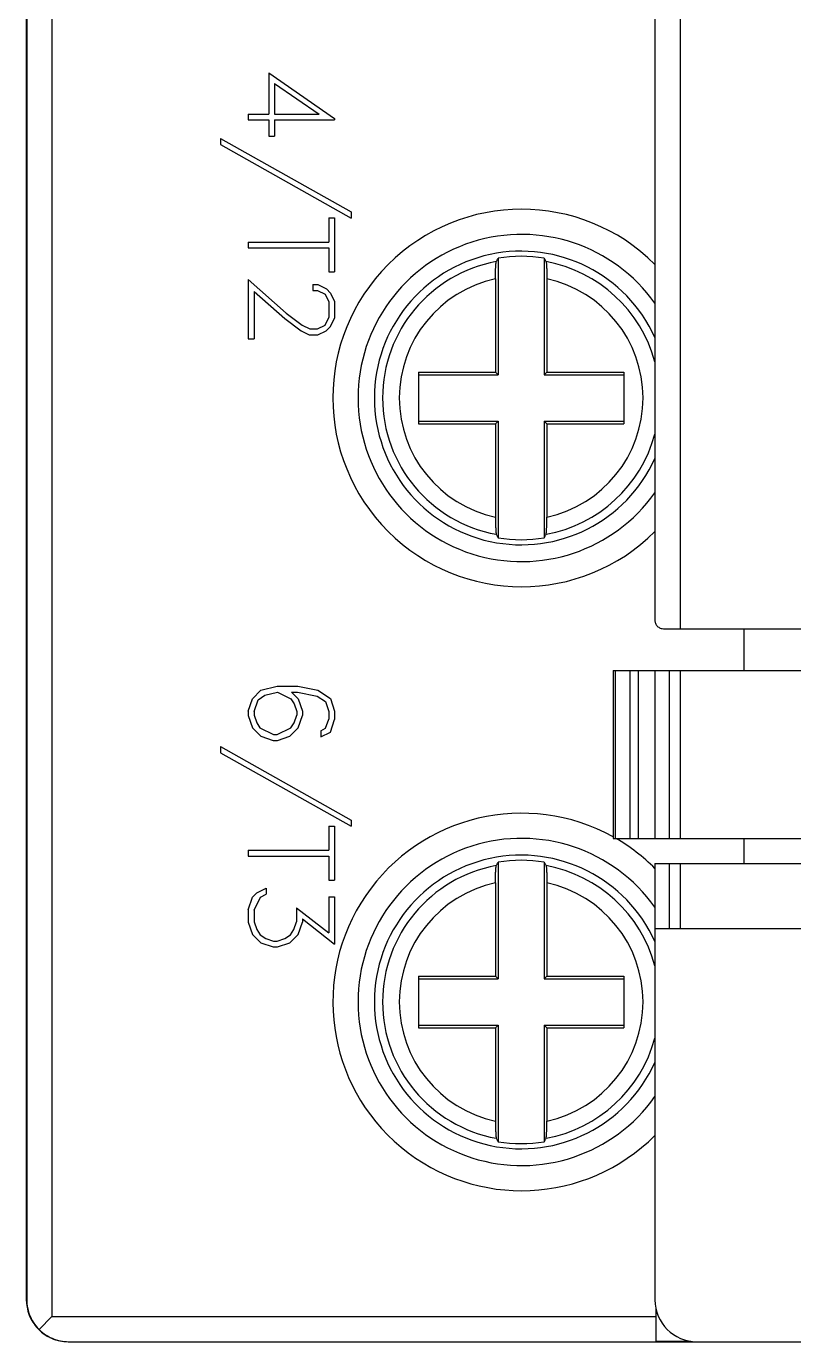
# Model space of a CAD drawing. Header units: millimetres. Extents: x -72 to 2978, y -1067 to 2817.
# Drawn here: x 1480.42 to 1498.71, y 262.13 to 293.49 of the extents above; entities that cross this region are included whole.
import ezdxf

# ---------------------------------------------------------------- set-up
doc = ezdxf.new("R2010")
doc.units = ezdxf.units.MM
doc.layers.add('10000_FRONT', color=7, linetype='Continuous')

msp = doc.modelspace()

# ---------------------------------------------------------------- linework, layer by layer
at = {"layer": '10000_FRONT', "color": 7, "linetype": 'Continuous', "lineweight": 25}
for p, q in [((1496.005, 307.046), (1496.005, 279.129)), ((1481.025, 306.529), (1481.025, 262.729)), ((1480.415, 306.129), (1480.415, 263.139)), ((1480.425, 306.129), (1480.425, 263.129)), ((1495.405, 306.129), (1495.405, 279.329)), ((1486.199, 292.379), (1486.199, 291.394)), ((1486.199, 292.379), (1487.767, 291.29)), ((1486.336, 292.13), (1486.336, 291.394)), ((1486.336, 292.13), (1487.395, 291.394)), ((1485.709, 291.394), (1485.709, 291.257)), ((1485.709, 291.394), (1486.199, 291.394)), ((1486.336, 291.394), (1487.395, 291.394)), ((1485.709, 291.257), (1486.199, 291.257)), ((1486.199, 291.257), (1486.199, 290.873)), ((1486.336, 291.257), (1486.336, 290.873)), ((1486.336, 291.257), (1487.767, 291.257)), ((1487.767, 291.29), (1487.767, 291.257)), ((1485.043, 290.819), (1485.043, 290.67)), ((1485.043, 290.819), (1488.159, 289.065)), ((1486.199, 290.873), (1486.336, 290.873)), ((1485.043, 290.67), (1488.159, 288.918)), ((1487.63, 288.922), (1487.63, 288.346)), ((1487.63, 288.922), (1487.767, 288.922)), ((1487.767, 288.922), (1487.767, 287.633)), ((1488.159, 289.065), (1488.159, 288.918)), ((1485.709, 288.346), (1485.709, 288.209)), ((1485.709, 288.346), (1487.63, 288.346)), ((1485.709, 288.209), (1487.63, 288.209)), ((1487.63, 288.209), (1487.63, 287.633)), ((1491.627, 287.891), (1491.634, 287.903)), ((1491.634, 287.903), (1491.64, 287.915)), ((1491.64, 287.915), (1491.646, 287.926)), ((1491.646, 287.926), (1491.652, 287.938)), ((1491.652, 287.938), (1491.659, 287.95)), ((1491.659, 287.95), (1491.665, 287.962)), ((1491.665, 287.962), (1491.665, 285.179)), ((1492.765, 287.962), (1492.765, 285.179)), ((1492.765, 287.962), (1492.771, 287.95)), ((1492.771, 287.95), (1492.778, 287.938)), ((1492.778, 287.938), (1492.784, 287.926)), ((1492.784, 287.926), (1492.79, 287.915)), ((1492.79, 287.915), (1492.796, 287.903)), ((1492.796, 287.903), (1492.803, 287.891)), ((1487.63, 287.633), (1487.767, 287.633)), ((1491.603, 287.599), (1491.604, 287.623)), ((1491.603, 287.574), (1491.603, 287.599)), ((1491.604, 287.646), (1491.605, 287.67)), ((1491.604, 287.623), (1491.604, 287.646)), ((1491.605, 287.67), (1491.606, 287.693)), ((1491.606, 287.715), (1491.607, 287.736)), ((1491.606, 287.693), (1491.606, 287.715)), ((1491.607, 287.736), (1491.608, 287.755)), ((1491.608, 287.755), (1491.609, 287.773)), ((1491.609, 287.773), (1491.61, 287.79)), ((1491.61, 287.79), (1491.611, 287.806)), ((1491.611, 287.806), (1491.612, 287.821)), ((1491.612, 287.821), (1491.613, 287.834)), ((1491.613, 287.834), (1491.615, 287.846)), ((1491.615, 287.846), (1491.616, 287.856)), ((1491.616, 287.856), (1491.617, 287.864)), ((1491.617, 287.864), (1491.619, 287.871)), ((1491.619, 287.871), (1491.62, 287.876)), ((1491.62, 287.876), (1491.621, 287.88)), ((1491.621, 287.88), (1491.627, 287.891)), ((1492.803, 287.891), (1492.809, 287.88)), ((1492.809, 287.88), (1492.81, 287.875)), ((1492.81, 287.875), (1492.812, 287.868)), ((1492.812, 287.868), (1492.814, 287.859)), ((1492.814, 287.859), (1492.815, 287.848)), ((1492.815, 287.848), (1492.817, 287.834)), ((1492.817, 287.834), (1492.818, 287.817)), ((1492.818, 287.817), (1492.819, 287.799)), ((1492.819, 287.799), (1492.821, 287.778)), ((1492.821, 287.778), (1492.822, 287.757)), ((1492.822, 287.757), (1492.823, 287.734)), ((1492.823, 287.734), (1492.824, 287.708)), ((1492.824, 287.708), (1492.825, 287.681)), ((1492.825, 287.681), (1492.826, 287.652)), ((1492.826, 287.652), (1492.826, 287.624)), ((1492.826, 287.624), (1492.827, 287.595)), ((1492.827, 287.595), (1492.827, 287.564)), ((1485.709, 287.455), (1485.709, 286.04)), ((1485.709, 287.455), (1486.609, 286.653)), ((1487.245, 287.331), (1487.245, 287.192)), ((1487.245, 287.331), (1487.369, 287.331)), ((1487.369, 287.331), (1487.57, 287.234)), ((1491.602, 287.521), (1491.603, 287.548)), ((1491.602, 287.495), (1491.602, 287.521)), ((1491.602, 287.47), (1491.602, 287.495)), ((1491.602, 287.47), (1491.602, 285.242)), ((1491.603, 287.548), (1491.603, 287.574)), ((1492.827, 287.564), (1492.828, 287.532)), ((1492.828, 287.532), (1492.828, 287.501)), ((1492.828, 287.501), (1492.828, 287.47)), ((1492.828, 287.47), (1492.828, 285.242)), ((1485.846, 287.164), (1485.846, 286.04)), ((1485.846, 287.164), (1486.579, 286.525)), ((1487.245, 287.192), (1487.358, 287.192)), ((1487.358, 287.192), (1487.539, 287.101)), ((1487.539, 287.101), (1487.63, 286.92)), ((1487.57, 287.234), (1487.67, 287.132)), ((1487.67, 287.132), (1487.767, 286.931)), ((1486.609, 286.653), (1486.99, 286.368)), ((1487.63, 286.92), (1487.63, 286.548)), ((1487.767, 286.931), (1487.767, 286.536)), ((1486.579, 286.525), (1486.966, 286.234)), ((1486.99, 286.368), (1487.177, 286.276)), ((1487.358, 286.276), (1487.539, 286.365)), ((1487.539, 286.365), (1487.63, 286.548)), ((1487.568, 286.234), (1487.668, 286.336)), ((1487.668, 286.336), (1487.767, 286.536)), ((1485.709, 286.04), (1485.846, 286.04)), ((1486.966, 286.234), (1487.163, 286.135)), ((1487.163, 286.135), (1487.367, 286.135)), ((1487.177, 286.276), (1487.358, 286.276)), ((1487.367, 286.135), (1487.568, 286.234)), ((1489.765, 285.242), (1489.765, 284.016)), ((1489.765, 285.242), (1491.602, 285.242)), ((1489.765, 285.179), (1491.665, 285.179)), ((1491.602, 285.242), (1491.665, 285.179)), ((1492.765, 285.179), (1492.828, 285.242)), ((1492.765, 285.179), (1494.665, 285.179)), ((1492.828, 285.242), (1494.665, 285.242)), ((1494.665, 285.242), (1494.665, 284.016)), ((1489.765, 284.079), (1491.665, 284.079)), ((1489.765, 284.016), (1491.602, 284.016)), ((1491.602, 284.016), (1491.665, 284.079)), ((1491.602, 284.016), (1491.602, 281.789)), ((1491.665, 284.079), (1491.665, 281.297)), ((1492.765, 284.079), (1492.765, 281.297)), ((1492.765, 284.079), (1492.828, 284.016)), ((1492.765, 284.079), (1494.665, 284.079)), ((1492.828, 284.016), (1492.828, 281.789)), ((1492.828, 284.016), (1494.665, 284.016)), ((1491.602, 281.789), (1491.602, 281.758)), ((1491.602, 281.758), (1491.602, 281.726)), ((1491.602, 281.726), (1491.603, 281.694)), ((1491.603, 281.694), (1491.603, 281.663)), ((1491.603, 281.663), (1491.604, 281.634)), ((1491.604, 281.634), (1491.604, 281.606)), ((1492.826, 281.635), (1492.827, 281.659)), ((1492.826, 281.612), (1492.826, 281.635)), ((1492.827, 281.684), (1492.828, 281.711)), ((1492.827, 281.659), (1492.827, 281.684)), ((1492.828, 281.763), (1492.828, 281.789)), ((1492.828, 281.737), (1492.828, 281.763)), ((1492.828, 281.711), (1492.828, 281.737)), ((1491.604, 281.606), (1491.605, 281.578)), ((1491.605, 281.578), (1491.606, 281.55)), ((1491.606, 281.55), (1491.607, 281.525)), ((1491.607, 281.525), (1491.608, 281.501)), ((1491.608, 281.501), (1491.609, 281.48)), ((1491.609, 281.48), (1491.611, 281.46)), ((1491.611, 281.46), (1491.612, 281.441)), ((1491.612, 281.441), (1491.613, 281.425)), ((1491.613, 281.425), (1491.615, 281.411)), ((1491.615, 281.411), (1491.616, 281.4)), ((1491.616, 281.4), (1491.618, 281.39)), ((1491.618, 281.39), (1491.62, 281.383)), ((1491.62, 281.383), (1491.621, 281.378)), ((1491.621, 281.378), (1491.627, 281.367)), ((1491.627, 281.367), (1491.634, 281.355)), ((1491.634, 281.355), (1491.64, 281.344)), ((1491.64, 281.344), (1491.646, 281.332)), ((1491.646, 281.332), (1491.652, 281.32)), ((1491.652, 281.32), (1491.659, 281.308)), ((1492.771, 281.308), (1492.778, 281.32)), ((1492.778, 281.32), (1492.784, 281.332)), ((1492.784, 281.332), (1492.79, 281.344)), ((1492.79, 281.344), (1492.796, 281.355)), ((1492.796, 281.355), (1492.803, 281.367)), ((1492.803, 281.367), (1492.809, 281.378)), ((1492.809, 281.378), (1492.81, 281.382)), ((1492.81, 281.382), (1492.812, 281.387)), ((1492.812, 281.387), (1492.813, 281.394)), ((1492.813, 281.394), (1492.814, 281.403)), ((1492.814, 281.403), (1492.815, 281.412)), ((1492.815, 281.412), (1492.817, 281.424)), ((1492.817, 281.424), (1492.818, 281.437)), ((1492.818, 281.437), (1492.819, 281.452)), ((1492.819, 281.452), (1492.82, 281.468)), ((1492.82, 281.468), (1492.821, 281.486)), ((1492.821, 281.486), (1492.822, 281.503)), ((1492.822, 281.503), (1492.823, 281.522)), ((1492.823, 281.522), (1492.824, 281.543)), ((1492.824, 281.543), (1492.825, 281.566)), ((1492.825, 281.589), (1492.826, 281.612)), ((1492.825, 281.566), (1492.825, 281.589)), ((1491.659, 281.308), (1491.665, 281.297)), ((1492.765, 281.297), (1492.771, 281.308)), ((1495.405, 279.329), (1495.406, 279.311)), ((1495.406, 279.311), (1495.408, 279.293)), ((1495.408, 279.293), (1495.413, 279.275)), ((1495.413, 279.275), (1495.419, 279.257)), ((1495.419, 279.257), (1495.427, 279.239)), ((1495.427, 279.239), (1495.436, 279.222)), ((1495.436, 279.222), (1495.448, 279.205)), ((1495.448, 279.205), (1495.461, 279.19)), ((1495.461, 279.19), (1495.477, 279.176)), ((1495.477, 279.176), (1495.494, 279.163)), ((1495.494, 279.163), (1495.512, 279.152)), ((1495.512, 279.152), (1495.533, 279.143)), ((1495.533, 279.143), (1495.555, 279.135)), ((1495.555, 279.135), (1495.579, 279.131)), ((1495.579, 279.131), (1495.605, 279.129)), ((1495.605, 279.129), (1550.205, 279.129)), ((1497.525, 279.129), (1497.525, 278.129)), ((1494.405, 278.129), (1494.405, 274.129)), ((1494.405, 278.129), (1551.405, 278.129)), ((1494.459, 278.129), (1494.459, 274.129)), ((1494.805, 278.129), (1494.805, 274.129)), ((1495.005, 278.129), (1495.005, 274.129)), ((1495.405, 278.129), (1495.405, 274.129)), ((1495.741, 278.129), (1495.741, 274.129)), ((1496.005, 278.129), (1496.005, 274.129)), ((1485.808, 277.459), (1486.008, 277.66)), ((1486.008, 277.66), (1486.4, 277.758)), ((1486.105, 277.545), (1486.401, 277.619)), ((1486.4, 277.758), (1486.886, 277.758)), ((1486.401, 277.619), (1486.725, 277.457)), ((1486.742, 277.619), (1486.901, 277.459)), ((1486.742, 277.619), (1486.879, 277.619)), ((1486.879, 277.619), (1487.354, 277.522)), ((1486.886, 277.758), (1487.37, 277.663)), ((1487.37, 277.663), (1487.668, 277.462)), ((1485.709, 277.163), (1485.808, 277.459)), ((1485.849, 277.158), (1485.942, 277.435)), ((1485.942, 277.435), (1486.105, 277.545)), ((1486.725, 277.457), (1486.799, 277.341)), ((1486.799, 277.341), (1486.862, 277.158)), ((1486.901, 277.459), (1487, 277.163)), ((1487.354, 277.522), (1487.548, 277.394)), ((1487.548, 277.394), (1487.628, 277.158)), ((1487.668, 277.462), (1487.767, 277.163)), ((1485.709, 277.163), (1485.709, 277.061)), ((1485.709, 277.061), (1485.808, 276.765)), ((1485.849, 277.158), (1485.849, 277.067)), ((1485.849, 277.067), (1485.913, 276.883)), ((1486.799, 276.883), (1486.862, 277.067)), ((1486.862, 277.158), (1486.862, 277.067)), ((1486.901, 276.765), (1487, 277.061)), ((1487, 277.163), (1487, 277.061)), ((1487.553, 276.754), (1487.628, 276.972)), ((1487.628, 277.158), (1487.628, 276.972)), ((1487.668, 276.663), (1487.767, 276.965)), ((1487.767, 277.163), (1487.767, 276.965)), ((1485.808, 276.765), (1486.008, 276.564)), ((1485.913, 276.883), (1485.987, 276.768)), ((1485.987, 276.768), (1486.313, 276.606)), ((1486.398, 276.606), (1486.725, 276.768)), ((1486.701, 276.564), (1486.901, 276.765)), ((1486.725, 276.768), (1486.799, 276.883)), ((1487.435, 276.694), (1487.553, 276.754)), ((1487.435, 276.694), (1487.435, 276.548)), ((1487.435, 276.548), (1487.668, 276.663)), ((1485.043, 276.319), (1485.043, 276.17)), ((1485.043, 276.319), (1488.159, 274.565)), ((1486.008, 276.564), (1486.303, 276.466)), ((1486.303, 276.466), (1486.405, 276.466)), ((1486.313, 276.606), (1486.398, 276.606)), ((1486.405, 276.466), (1486.701, 276.564)), ((1485.043, 276.17), (1488.159, 274.418)), ((1487.63, 274.422), (1487.63, 273.846)), ((1487.63, 274.422), (1487.767, 274.422)), ((1487.767, 274.422), (1487.767, 273.133)), ((1488.159, 274.565), (1488.159, 274.418)), ((1494.405, 274.129), (1510.905, 274.129)), ((1497.525, 274.129), (1497.525, 273.529)), ((1485.709, 273.846), (1485.709, 273.709)), ((1485.709, 273.846), (1487.63, 273.846)), ((1485.709, 273.709), (1487.63, 273.709)), ((1487.63, 273.709), (1487.63, 273.133)), ((1491.619, 273.471), (1491.62, 273.476)), ((1491.62, 273.476), (1491.621, 273.48)), ((1491.621, 273.48), (1491.627, 273.491)), ((1491.627, 273.491), (1491.634, 273.503)), ((1491.634, 273.503), (1491.64, 273.515)), ((1491.64, 273.515), (1491.646, 273.526)), ((1491.646, 273.526), (1491.652, 273.538)), ((1491.652, 273.538), (1491.659, 273.55)), ((1491.659, 273.55), (1491.665, 273.562)), ((1491.665, 273.562), (1491.665, 270.779)), ((1492.765, 273.562), (1492.765, 270.779)), ((1492.765, 273.562), (1492.771, 273.55)), ((1492.771, 273.55), (1492.778, 273.538)), ((1492.778, 273.538), (1492.784, 273.526)), ((1492.784, 273.526), (1492.79, 273.515)), ((1492.79, 273.515), (1492.796, 273.503)), ((1492.796, 273.503), (1492.803, 273.491)), ((1492.803, 273.491), (1492.809, 273.48)), ((1492.809, 273.48), (1492.81, 273.475)), ((1492.81, 273.475), (1492.812, 273.468)), ((1495.405, 273.529), (1495.405, 271.979)), ((1495.405, 273.529), (1510.305, 273.529)), ((1495.741, 273.529), (1495.741, 271.979)), ((1496.005, 273.529), (1496.005, 271.979)), ((1491.603, 273.199), (1491.604, 273.223)), ((1491.603, 273.174), (1491.603, 273.199)), ((1491.603, 273.148), (1491.603, 273.174)), ((1491.604, 273.246), (1491.605, 273.27)), ((1491.604, 273.223), (1491.604, 273.246)), ((1491.605, 273.27), (1491.606, 273.293)), ((1491.606, 273.315), (1491.607, 273.336)), ((1491.606, 273.293), (1491.606, 273.315)), ((1491.607, 273.336), (1491.608, 273.355)), ((1491.608, 273.355), (1491.609, 273.373)), ((1491.609, 273.373), (1491.61, 273.39)), ((1491.61, 273.39), (1491.611, 273.406)), ((1491.611, 273.406), (1491.612, 273.421)), ((1491.612, 273.421), (1491.613, 273.434)), ((1491.613, 273.434), (1491.615, 273.446)), ((1491.615, 273.446), (1491.616, 273.456)), ((1491.616, 273.456), (1491.617, 273.464)), ((1491.617, 273.464), (1491.619, 273.471)), ((1492.812, 273.468), (1492.814, 273.459)), ((1492.814, 273.459), (1492.815, 273.448)), ((1492.815, 273.448), (1492.817, 273.434)), ((1492.817, 273.434), (1492.818, 273.417)), ((1492.818, 273.417), (1492.819, 273.399)), ((1492.819, 273.399), (1492.821, 273.378)), ((1492.821, 273.378), (1492.822, 273.357)), ((1492.822, 273.357), (1492.823, 273.334)), ((1492.823, 273.334), (1492.824, 273.308)), ((1492.824, 273.308), (1492.825, 273.281)), ((1492.825, 273.281), (1492.826, 273.252)), ((1492.826, 273.252), (1492.826, 273.224)), ((1492.826, 273.224), (1492.827, 273.195)), ((1492.827, 273.195), (1492.827, 273.164)), ((1492.827, 273.164), (1492.828, 273.132)), ((1485.908, 272.829), (1486.135, 272.941)), ((1486.135, 272.941), (1486.135, 272.797)), ((1487.63, 273.133), (1487.767, 273.133)), ((1491.602, 273.121), (1491.603, 273.148)), ((1491.602, 273.095), (1491.602, 273.121)), ((1491.602, 273.07), (1491.602, 273.095)), ((1491.602, 273.07), (1491.602, 270.842)), ((1492.828, 273.132), (1492.828, 273.101)), ((1492.828, 273.101), (1492.828, 273.07)), ((1492.828, 273.07), (1492.828, 270.842)), ((1485.709, 272.428), (1485.807, 272.724)), ((1485.807, 272.724), (1485.908, 272.829)), ((1485.846, 272.42), (1486, 272.731)), ((1486, 272.731), (1486.135, 272.797)), ((1487.63, 272.736), (1487.63, 271.875)), ((1487.63, 272.736), (1487.767, 272.736)), ((1487.767, 272.736), (1487.767, 271.605)), ((1485.709, 272.428), (1485.709, 272.135)), ((1485.846, 272.42), (1485.846, 272.14)), ((1486.86, 272.47), (1486.86, 272.14)), ((1486.86, 272.47), (1487.63, 271.875)), ((1485.709, 272.135), (1485.808, 271.839)), ((1485.846, 272.14), (1485.911, 271.957)), ((1485.911, 271.957), (1485.995, 271.828)), ((1486.713, 271.828), (1486.797, 271.957)), ((1486.797, 271.957), (1486.86, 272.14)), ((1486.901, 271.839), (1487, 272.135)), ((1487, 272.208), (1487, 272.135)), ((1487, 272.208), (1487.767, 271.605)), ((1495.405, 271.979), (1495.405, 263.129)), ((1495.405, 271.979), (1509.105, 271.979)), ((1485.808, 271.839), (1486.008, 271.638)), ((1485.995, 271.828), (1486.124, 271.742)), ((1486.008, 271.638), (1486.303, 271.54)), ((1486.124, 271.742), (1486.309, 271.679)), ((1486.309, 271.679), (1486.399, 271.679)), ((1486.399, 271.679), (1486.583, 271.742)), ((1486.405, 271.54), (1486.701, 271.638)), ((1486.583, 271.742), (1486.713, 271.828)), ((1486.701, 271.638), (1486.901, 271.839)), ((1486.303, 271.54), (1486.405, 271.54)), ((1489.765, 270.842), (1489.765, 269.616)), ((1489.765, 270.842), (1491.602, 270.842)), ((1489.765, 270.779), (1491.665, 270.779)), ((1491.602, 270.842), (1491.665, 270.779)), ((1492.765, 270.779), (1492.828, 270.842)), ((1492.765, 270.779), (1494.665, 270.779)), ((1492.828, 270.842), (1494.665, 270.842)), ((1494.665, 270.842), (1494.665, 269.616)), ((1489.765, 269.679), (1491.665, 269.679)), ((1489.765, 269.616), (1491.602, 269.616)), ((1491.602, 269.616), (1491.665, 269.679)), ((1491.602, 269.616), (1491.602, 267.389)), ((1491.665, 269.679), (1491.665, 266.897)), ((1492.765, 269.679), (1492.765, 266.897)), ((1492.765, 269.679), (1492.828, 269.616)), ((1492.765, 269.679), (1494.665, 269.679)), ((1492.828, 269.616), (1492.828, 267.389)), ((1492.828, 269.616), (1494.665, 269.616)), ((1491.602, 267.389), (1491.602, 267.358)), ((1491.602, 267.358), (1491.602, 267.326)), ((1491.602, 267.326), (1491.603, 267.294)), ((1491.603, 267.294), (1491.603, 267.263)), ((1491.603, 267.263), (1491.604, 267.234)), ((1491.604, 267.234), (1491.604, 267.206)), ((1491.604, 267.206), (1491.605, 267.178)), ((1492.825, 267.189), (1492.826, 267.212)), ((1492.826, 267.235), (1492.827, 267.259)), ((1492.826, 267.212), (1492.826, 267.235)), ((1492.827, 267.284), (1492.828, 267.311)), ((1492.827, 267.259), (1492.827, 267.284)), ((1492.828, 267.363), (1492.828, 267.389)), ((1492.828, 267.337), (1492.828, 267.363)), ((1492.828, 267.311), (1492.828, 267.337)), ((1491.605, 267.178), (1491.606, 267.15)), ((1491.606, 267.15), (1491.607, 267.125)), ((1491.607, 267.125), (1491.608, 267.101)), ((1491.608, 267.101), (1491.609, 267.08)), ((1491.609, 267.08), (1491.611, 267.06)), ((1491.611, 267.06), (1491.612, 267.041)), ((1491.612, 267.041), (1491.613, 267.025)), ((1491.613, 267.025), (1491.615, 267.011)), ((1491.615, 267.011), (1491.616, 267)), ((1491.616, 267), (1491.618, 266.99)), ((1491.618, 266.99), (1491.62, 266.983)), ((1491.62, 266.983), (1491.621, 266.978)), ((1491.621, 266.978), (1491.627, 266.967)), ((1491.627, 266.967), (1491.634, 266.955)), ((1491.634, 266.955), (1491.64, 266.944)), ((1491.64, 266.944), (1491.646, 266.932)), ((1491.646, 266.932), (1491.652, 266.92)), ((1491.652, 266.92), (1491.659, 266.908)), ((1491.659, 266.908), (1491.665, 266.897)), ((1492.765, 266.897), (1492.771, 266.908)), ((1492.771, 266.908), (1492.778, 266.92)), ((1492.778, 266.92), (1492.784, 266.932)), ((1492.784, 266.932), (1492.79, 266.944)), ((1492.79, 266.944), (1492.796, 266.955)), ((1492.796, 266.955), (1492.803, 266.967)), ((1492.803, 266.967), (1492.809, 266.978)), ((1492.809, 266.978), (1492.81, 266.982)), ((1492.81, 266.982), (1492.812, 266.987)), ((1492.812, 266.987), (1492.813, 266.994)), ((1492.813, 266.994), (1492.814, 267.003)), ((1492.814, 267.003), (1492.815, 267.012)), ((1492.815, 267.012), (1492.817, 267.024)), ((1492.817, 267.024), (1492.818, 267.037)), ((1492.818, 267.037), (1492.819, 267.052)), ((1492.819, 267.052), (1492.82, 267.068)), ((1492.82, 267.068), (1492.821, 267.086)), ((1492.821, 267.086), (1492.822, 267.103)), ((1492.822, 267.103), (1492.823, 267.122)), ((1492.823, 267.122), (1492.824, 267.143)), ((1492.824, 267.143), (1492.825, 267.166)), ((1492.825, 267.166), (1492.825, 267.189)), ((1480.415, 263.139), (1480.415, 263.129)), ((1480.415, 263.129), (1480.416, 263.085)), ((1480.425, 263.129), (1480.426, 263.081)), ((1480.416, 263.085), (1480.419, 263.04)), ((1480.419, 263.04), (1480.424, 262.995)), ((1480.424, 262.995), (1480.432, 262.949)), ((1480.426, 263.081), (1480.43, 263.032)), ((1480.43, 263.032), (1480.436, 262.983)), ((1480.432, 262.949), (1480.441, 262.903)), ((1480.436, 262.983), (1480.445, 262.933)), ((1480.441, 262.903), (1480.453, 262.857)), ((1480.445, 262.933), (1480.456, 262.882)), ((1480.453, 262.857), (1480.467, 262.811)), ((1480.456, 262.882), (1480.47, 262.832)), ((1480.467, 262.811), (1480.484, 262.765)), ((1480.47, 262.832), (1480.487, 262.783)), ((1495.425, 262.93), (1495.425, 262.129)), ((1480.484, 262.765), (1480.503, 262.72)), ((1480.487, 262.783), (1480.507, 262.734)), ((1480.503, 262.72), (1480.524, 262.676)), ((1480.507, 262.734), (1480.529, 262.685)), ((1480.524, 262.676), (1480.547, 262.633)), ((1480.529, 262.685), (1480.554, 262.638)), ((1480.547, 262.633), (1480.572, 262.591)), ((1480.554, 262.638), (1480.581, 262.593)), ((1480.572, 262.591), (1480.599, 262.551)), ((1480.581, 262.593), (1480.611, 262.549)), ((1480.599, 262.551), (1480.629, 262.512)), ((1480.611, 262.549), (1480.643, 262.506)), ((1480.629, 262.512), (1480.661, 262.473)), ((1480.643, 262.506), (1480.678, 262.464)), ((1480.718, 262.422), (1481.025, 262.729)), ((1481.025, 262.729), (1495.425, 262.729)), ((1480.661, 262.473), (1480.696, 262.434)), ((1480.678, 262.464), (1480.718, 262.422)), ((1480.696, 262.434), (1480.735, 262.396)), ((1480.718, 262.422), (1480.76, 262.383)), ((1480.735, 262.396), (1480.776, 262.36)), ((1480.76, 262.383), (1480.802, 262.347)), ((1480.776, 262.36), (1480.82, 262.325)), ((1480.802, 262.347), (1480.844, 262.315)), ((1480.82, 262.325), (1480.867, 262.293)), ((1480.844, 262.315), (1480.889, 262.285)), ((1480.867, 262.293), (1480.915, 262.263)), ((1480.889, 262.285), (1480.934, 262.258)), ((1480.915, 262.263), (1480.965, 262.236)), ((1480.934, 262.258), (1480.981, 262.233)), ((1480.965, 262.236), (1481.015, 262.213)), ((1480.981, 262.233), (1481.029, 262.211)), ((1481.015, 262.217), (1481.015, 262.213)), ((1481.029, 262.211), (1481.078, 262.191)), ((1481.078, 262.191), (1481.128, 262.174)), ((1481.128, 262.174), (1481.178, 262.16)), ((1481.178, 262.16), (1481.229, 262.149)), ((1481.229, 262.149), (1481.279, 262.14)), ((1481.279, 262.14), (1481.328, 262.134)), ((1481.328, 262.134), (1481.377, 262.13)), ((1481.377, 262.13), (1481.425, 262.129)), ((1481.415, 262.129), (1481.416, 262.129)), ((1481.425, 262.129), (1495.425, 262.129)), ((1495.425, 262.139), (1496.264, 262.139)), ((1495.425, 262.129), (1496.397, 262.129)), ((1496.405, 262.129), (1500.208, 262.129))]:
    msp.add_line(p, q, dxfattribs=at)
for centre, radius, start, end in [((1492.225, 284.629), 4.5, 45.0354, 314.9646), ((1492.225, 284.629), 3.9, 35.3742, 324.6258), ((1492.215, 284.629), 3.5, 24.2956, 335.7044), ((1492.215, 284.629), 3.378, 80.6281, 99.3718), ((1492.215, 284.629), 3.304, 100.3512, 180), ((1492.215, 284.629), 3.304, 15.1239, 79.6488), ((1492.215, 284.629), 2.906, 102.1754, 257.8246), ((1492.215, 284.629), 2.906, 282.1754, 77.8246), ((1492.215, 284.629), 3.304, 180, 259.6488), ((1492.215, 284.629), 3.304, 280.3512, 344.8761), ((1492.215, 284.629), 3.378, 260.6282, 279.3719), ((1492.225, 270.229), 4.5, 61.0237, 314.9645), ((1492.225, 270.229), 3.9, 35.3742, 324.6257), ((1492.225, 270.229), 4.5, 45.0354, 60.0733), ((1492.215, 270.229), 3.5, 24.2957, 335.7043), ((1492.215, 270.229), 3.304, 100.3512, 180), ((1492.215, 270.229), 3.378, 80.6281, 99.3718), ((1492.215, 270.229), 3.304, 15.1241, 79.6488), ((1492.215, 270.229), 2.906, 102.1754, 257.8246), ((1492.215, 270.229), 2.906, 282.1754, 77.8246), ((1492.215, 270.229), 3.304, 180, 259.6488), ((1492.215, 270.229), 3.304, 280.3512, 344.8759), ((1492.215, 270.229), 3.378, 260.6282, 279.3719), ((1481.415, 263.139), 1, 180, 225.4052), ((1496.405, 263.129), 1, 180, 270), ((1481.415, 263.129), 1, 246.4217, 270)]:
    msp.add_arc(centre, radius, start, end, dxfattribs=at)

doc.saveas('drawing.dxf')
